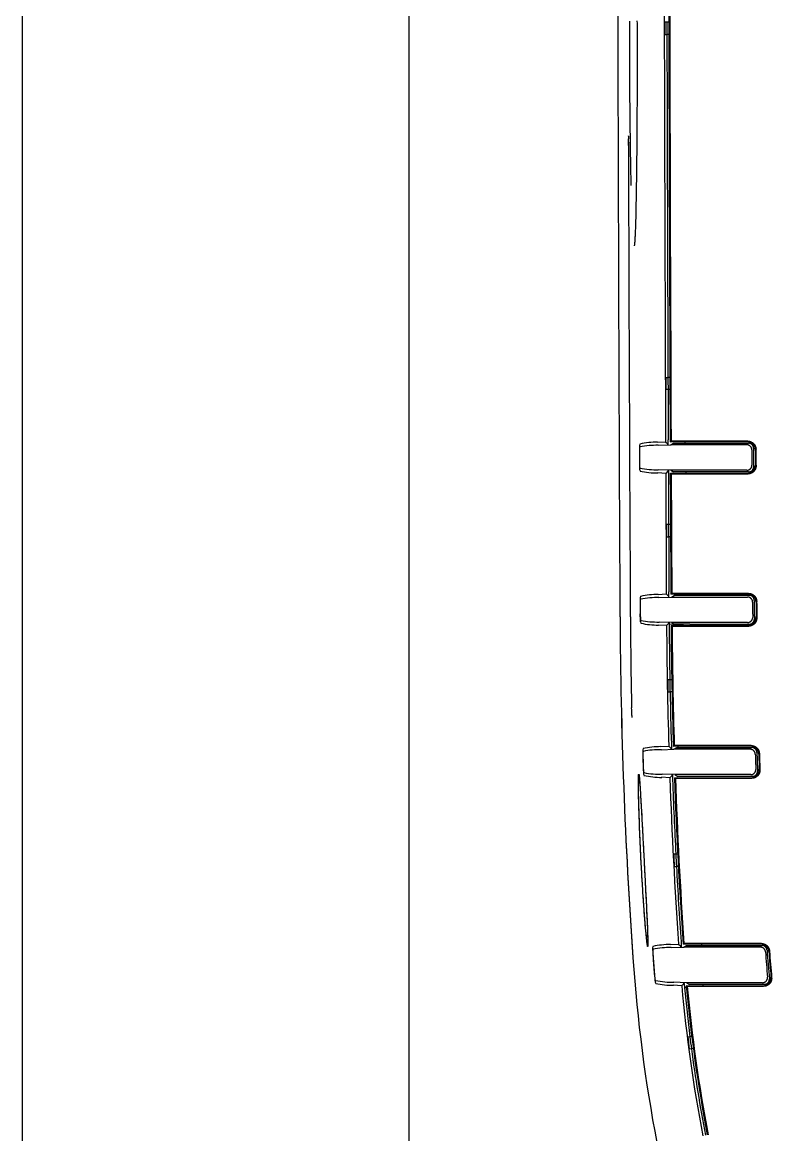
# Model space of a CAD drawing. Extents: x 58467 to 79089, y -33726 to -17391.
# Drawn here: x 76724.07 to 76730.55, y -20410.34 to -20400.72 of the extents above; entities that cross this region are included whole.
import ezdxf

# ---------------------------------------------------------------- set-up
doc = ezdxf.new("R2010")
doc.units = 0
doc.header["$LTSCALE"] = 100
doc.layers.add('PROSISTEM Güney TÜRKOĞLU', color=7, linetype='Continuous')

# ---------------------------------------------------------------- blocks, each defined once
blk = doc.blocks.new('A$C689D2506')
at = {"layer": 'PROSISTEM Güney TÜRKOĞLU', "color": 30, "linetype": 'Continuous'}
for p, q in [((42.149, 7.698), (42.149, 7.698)), ((42.398, 7.718), (42.398, 7.718)), ((37.355, 7.565), (37.355, 7.565)), ((38.705, 7.572), (38.705, 7.572)), ((38.855, 7.573), (38.855, 7.573)), ((40.202, 7.598), (40.202, 7.598)), ((40.352, 7.603), (40.352, 7.603)), ((42.069, 7.624), (42.069, 6.861)), ((42.075, 7.618), (42.075, 7.619)), ((42.075, 7.618), (42.075, 6.852)), ((42.088, 7.038), (42.088, 7.63)), ((42.105, 7.614), (42.105, 6.859)), ((42.455, 7.634), (42.455, 6.886)), ((42.472, 7.653), (42.472, 7.068)), ((42.485, 6.884), (42.485, 7.639)), ((42.485, 7.639), (42.485, 7.639)), ((42.491, 6.894), (42.491, 7.646)), ((37.119, 7.491), (37.119, 6.734)), ((37.125, 7.485), (37.125, 6.725)), ((37.125, 7.485), (37.125, 7.485)), ((37.138, 6.91), (37.138, 7.497)), ((37.155, 7.48), (37.155, 6.73)), ((37.205, 7.565), (37.205, 7.565)), ((37.405, 7.481), (37.405, 6.731)), ((37.422, 7.498), (37.422, 6.911)), ((37.435, 6.727), (37.435, 7.485)), ((37.435, 7.485), (37.435, 7.485)), ((37.441, 6.736), (37.441, 7.492)), ((38.619, 7.498), (38.619, 6.741)), ((38.625, 7.492), (38.625, 6.733)), ((38.625, 7.492), (38.625, 7.492)), ((38.638, 7.504), (38.638, 6.917)), ((38.655, 6.737), (38.655, 7.487)), ((38.905, 7.488), (38.905, 6.739)), ((38.922, 6.919), (38.922, 7.505)), ((38.935, 6.734), (38.935, 7.493)), ((38.935, 7.493), (38.935, 7.493)), ((38.941, 6.743), (38.941, 7.499)), ((40.119, 7.524), (40.119, 6.765)), ((40.125, 7.518), (40.125, 6.756)), ((40.125, 7.518), (40.125, 7.518)), ((40.138, 6.941), (40.138, 7.53)), ((40.155, 7.514), (40.155, 6.762)), ((40.405, 7.519), (40.405, 6.77)), ((40.422, 7.536), (40.422, 6.951)), ((40.435, 6.767), (40.435, 7.523)), ((40.435, 7.523), (40.435, 7.523)), ((40.441, 6.776), (40.441, 7.53)), ((42.075, 7.033), (42.088, 7.033)), ((42.088, 6.886), (42.088, 7.038)), ((42.472, 7.068), (42.472, 6.915)), ((42.472, 7.046), (42.485, 7.046)), ((37.138, 6.758), (37.138, 6.91)), ((37.422, 6.911), (37.422, 6.759)), ((38.638, 6.917), (38.638, 6.765)), ((38.922, 6.919), (38.922, 6.767)), ((40.138, 6.789), (40.138, 6.941)), ((40.422, 6.951), (40.422, 6.799)), ((42.455, 6.886), (42.472, 6.915)), ((42.985, 6.938), (42.987, 6.919)), ((42.99, 6.898), (42.987, 6.919)), ((43.104, 6.953), (43.106, 6.934)), ((43.106, 6.934), (43.109, 6.914)), ((37.125, 6.868), (37.138, 6.869)), ((37.422, 6.878), (37.435, 6.879)), ((38.92, 6.715), (38.935, 6.891)), ((40.138, 6.805), (40.125, 6.805)), ((40.405, 6.77), (40.422, 6.799)), ((41.19, 6.8), (41.19, 6.779)), ((41.31, 6.806), (41.31, 6.785)), ((42.054, 6.831), (42.054, 6.831)), ((42.071, 6.856), (42.069, 6.861)), ((42.075, 6.852), (42.071, 6.856)), ((42.074, 6.807), (42.096, 6.83)), ((42.079, 6.727), (42.074, 6.807)), ((42.105, 6.859), (42.088, 6.886)), ((42.109, 6.736), (42.105, 6.859)), ((42.455, 6.886), (42.451, 6.762)), ((42.486, 6.838), (42.481, 6.758)), ((42.489, 6.889), (42.485, 6.884)), ((42.491, 6.894), (42.489, 6.889)), ((42.507, 6.887), (42.506, 6.867)), ((42.506, 6.867), (42.506, 6.867)), ((32.99, 6.713), (32.99, 6.692)), ((32.99, 6.692), (32.99, 6.672)), ((33.11, 6.713), (33.11, 6.692)), ((33.11, 6.672), (33.11, 6.692)), ((36.49, 6.723), (36.49, 6.704)), ((36.49, 6.683), (36.49, 6.704)), ((36.61, 6.724), (36.61, 6.704)), ((36.61, 6.704), (36.61, 6.683)), ((37.156, 6.706), (37.104, 6.706)), ((37.104, 6.706), (37.104, 6.706)), ((37.121, 6.73), (37.119, 6.734)), ((37.125, 6.725), (37.121, 6.73)), ((37.124, 6.68), (37.146, 6.702)), ((37.155, 6.73), (37.138, 6.758)), ((37.159, 6.607), (37.155, 6.73)), ((37.405, 6.731), (37.401, 6.608)), ((37.404, 6.707), (37.456, 6.708)), ((37.405, 6.731), (37.422, 6.759)), ((37.413, 6.703), (37.436, 6.681)), ((37.439, 6.731), (37.435, 6.727)), ((37.441, 6.736), (37.439, 6.731)), ((37.456, 6.708), (37.456, 6.708)), ((37.94, 6.73), (37.94, 6.709)), ((37.94, 6.709), (37.94, 6.689)), ((38.06, 6.73), (38.06, 6.709)), ((38.06, 6.689), (38.06, 6.709)), ((38.656, 6.713), (38.604, 6.713)), ((38.604, 6.713), (38.604, 6.713)), ((38.621, 6.737), (38.619, 6.741)), ((38.625, 6.733), (38.621, 6.737)), ((38.624, 6.687), (38.646, 6.709)), ((38.655, 6.737), (38.638, 6.765)), ((38.659, 6.614), (38.655, 6.737)), ((38.905, 6.739), (38.901, 6.615)), ((38.905, 6.739), (38.922, 6.767)), ((38.913, 6.711), (38.936, 6.689)), ((38.936, 6.689), (38.931, 6.609)), ((38.939, 6.739), (38.935, 6.734)), ((38.941, 6.743), (38.939, 6.739)), ((38.956, 6.715), (38.956, 6.715)), ((39.47, 6.741), (39.47, 6.72)), ((39.47, 6.72), (39.47, 6.7)), ((39.59, 6.743), (39.59, 6.722)), ((39.59, 6.703), (39.59, 6.722)), ((40.104, 6.736), (40.104, 6.736)), ((40.121, 6.761), (40.119, 6.765)), ((40.125, 6.756), (40.121, 6.761)), ((40.124, 6.711), (40.146, 6.734)), ((40.129, 6.631), (40.124, 6.711)), ((40.155, 6.762), (40.138, 6.789)), ((40.159, 6.639), (40.155, 6.762)), ((40.405, 6.77), (40.401, 6.647)), ((40.413, 6.743), (40.436, 6.721)), ((40.436, 6.721), (40.431, 6.641)), ((40.439, 6.771), (40.435, 6.767)), ((40.441, 6.776), (40.439, 6.771)), ((40.456, 6.748), (40.456, 6.748)), ((41.19, 6.779), (41.19, 6.759)), ((41.31, 6.765), (41.31, 6.785)), ((37.129, 6.6), (37.124, 6.68)), ((37.436, 6.681), (37.431, 6.602)), ((38.629, 6.608), (38.624, 6.687)), ((42.421, 6.574), (42.434, 6.58)), ((42.449, 6.577), (42.462, 6.582)), ((42.097, 6.554), (42.111, 6.551)), ((42.125, 6.556), (42.139, 6.553)), ((37.147, 6.427), (37.161, 6.423)), ((37.175, 6.427), (37.189, 6.423)), ((37.371, 6.424), (37.385, 6.428)), ((37.399, 6.424), (37.412, 6.428)), ((38.647, 6.434), (38.661, 6.43)), ((38.675, 6.434), (38.689, 6.43)), ((38.849, 6.43), (38.819, 6.429)), ((38.871, 6.431), (38.885, 6.435)), ((38.899, 6.431), (38.912, 6.435)), ((40.147, 6.458), (40.161, 6.454)), ((40.175, 6.459), (40.189, 6.455)), ((40.371, 6.461), (40.385, 6.466)), ((40.399, 6.462), (40.412, 6.467)), ((38.849, 6.332), (38.85, 6.332)), ((42.204, 6.357), (42.212, 6.357)), ((38.849, 6.231), (38.85, 6.231))]:
    blk.add_line(p, q, dxfattribs=at)
for points in [[(42.069, 7.624), (42.069, 7.626), (42.069, 7.629), (42.069, 7.631), (42.069, 7.633), (42.07, 7.635), (42.07, 7.637), (42.07, 7.639), (42.071, 7.641), (42.071, 7.643), (42.072, 7.645), (42.072, 7.647), (42.073, 7.65), (42.074, 7.652), (42.074, 7.654), (42.075, 7.656), (42.076, 7.657), (42.077, 7.659), (42.078, 7.661), (42.079, 7.663), (42.08, 7.665), (42.081, 7.667), (42.082, 7.669), (42.083, 7.67), (42.085, 7.672), (42.086, 7.674), (42.087, 7.676), (42.089, 7.677), (42.09, 7.679), (42.092, 7.68), (42.093, 7.682), (42.095, 7.683), (42.096, 7.685), (42.098, 7.686), (42.1, 7.687), (42.101, 7.689), (42.103, 7.69), (42.105, 7.691), (42.107, 7.692), (42.108, 7.693), (42.11, 7.694), (42.112, 7.695), (42.114, 7.696), (42.116, 7.697), (42.118, 7.698), (42.12, 7.699), (42.122, 7.7), (42.124, 7.7), (42.126, 7.701), (42.128, 7.702), (42.13, 7.702), (42.132, 7.703), (42.134, 7.703), (42.137, 7.703), (42.139, 7.704), (42.141, 7.704), (42.143, 7.704)], [(42.135, 7.68), (42.133, 7.679), (42.131, 7.679), (42.129, 7.679), (42.127, 7.678), (42.125, 7.678), (42.124, 7.677), (42.122, 7.677), (42.12, 7.676), (42.118, 7.676), (42.117, 7.675), (42.115, 7.674), (42.113, 7.673), (42.112, 7.672), (42.11, 7.671), (42.109, 7.67), (42.107, 7.669), (42.106, 7.668), (42.104, 7.666), (42.103, 7.665), (42.102, 7.664), (42.1, 7.662), (42.099, 7.661), (42.098, 7.66), (42.097, 7.658), (42.096, 7.656), (42.095, 7.655), (42.094, 7.653), (42.093, 7.652), (42.092, 7.65), (42.092, 7.648), (42.091, 7.646), (42.09, 7.645), (42.09, 7.643), (42.089, 7.641), (42.089, 7.639), (42.089, 7.637), (42.089, 7.635), (42.088, 7.634), (42.088, 7.632), (42.088, 7.63)], [(42.455, 7.634), (42.455, 7.637), (42.455, 7.639), (42.455, 7.641), (42.454, 7.643), (42.454, 7.645), (42.453, 7.647), (42.453, 7.649), (42.452, 7.651), (42.451, 7.653), (42.451, 7.655), (42.45, 7.657), (42.449, 7.658), (42.448, 7.66), (42.447, 7.662), (42.446, 7.664), (42.444, 7.665), (42.443, 7.667), (42.442, 7.668), (42.44, 7.67), (42.439, 7.671), (42.437, 7.673), (42.436, 7.674), (42.434, 7.675), (42.432, 7.676), (42.43, 7.677), (42.429, 7.678), (42.427, 7.679), (42.425, 7.68), (42.423, 7.681), (42.421, 7.682), (42.419, 7.682), (42.417, 7.683), (42.415, 7.683), (42.413, 7.684), (42.411, 7.684), (42.409, 7.684), (42.407, 7.684), (42.405, 7.684), (42.403, 7.684), (42.401, 7.684)], [(42.404, 7.725), (42.406, 7.725), (42.408, 7.725), (42.41, 7.726), (42.411, 7.726), (42.413, 7.726), (42.415, 7.725), (42.417, 7.725), (42.419, 7.725), (42.421, 7.725), (42.422, 7.725), (42.424, 7.724), (42.426, 7.724), (42.428, 7.724), (42.43, 7.723), (42.431, 7.723), (42.433, 7.722), (42.435, 7.722), (42.437, 7.721), (42.438, 7.721), (42.44, 7.72), (42.442, 7.719), (42.444, 7.719), (42.445, 7.718), (42.447, 7.717), (42.449, 7.716), (42.45, 7.715), (42.452, 7.714), (42.453, 7.714), (42.455, 7.713), (42.456, 7.712), (42.458, 7.71), (42.459, 7.709), (42.461, 7.708), (42.462, 7.707), (42.464, 7.706), (42.465, 7.705), (42.466, 7.703), (42.468, 7.702), (42.469, 7.701), (42.47, 7.699), (42.472, 7.698), (42.473, 7.697), (42.474, 7.695), (42.475, 7.694), (42.476, 7.692), (42.477, 7.691), (42.478, 7.689), (42.479, 7.688), (42.48, 7.686), (42.481, 7.685), (42.482, 7.683), (42.483, 7.681), (42.484, 7.68), (42.484, 7.678), (42.485, 7.676), (42.486, 7.675), (42.486, 7.673), (42.487, 7.671), (42.488, 7.669), (42.488, 7.668), (42.489, 7.666), (42.489, 7.664), (42.489, 7.662), (42.49, 7.66), (42.49, 7.659), (42.49, 7.657), (42.491, 7.655), (42.491, 7.653), (42.491, 7.651), (42.491, 7.649), (42.491, 7.647), (42.491, 7.646)], [(42.472, 7.653), (42.472, 7.655), (42.472, 7.657), (42.471, 7.659), (42.471, 7.661), (42.471, 7.663), (42.47, 7.665), (42.47, 7.667), (42.469, 7.669), (42.468, 7.671), (42.467, 7.673), (42.467, 7.675), (42.466, 7.677), (42.465, 7.679), (42.463, 7.68), (42.462, 7.682), (42.461, 7.684), (42.46, 7.685), (42.458, 7.687), (42.457, 7.688), (42.455, 7.69), (42.454, 7.691), (42.452, 7.692), (42.451, 7.694), (42.449, 7.695), (42.447, 7.696), (42.445, 7.697), (42.444, 7.698), (42.442, 7.699), (42.44, 7.699), (42.438, 7.7), (42.436, 7.701), (42.434, 7.701), (42.432, 7.702), (42.43, 7.702), (42.428, 7.702), (42.426, 7.703), (42.424, 7.703), (42.421, 7.703), (42.419, 7.703), (42.417, 7.703)], [(37.119, 7.491), (37.119, 7.493), (37.119, 7.495), (37.119, 7.498), (37.119, 7.5), (37.12, 7.502), (37.12, 7.504), (37.12, 7.506), (37.121, 7.509), (37.121, 7.511), (37.122, 7.513), (37.123, 7.515), (37.123, 7.517), (37.124, 7.519), (37.125, 7.521), (37.126, 7.523), (37.127, 7.525), (37.128, 7.527), (37.129, 7.529), (37.13, 7.531), (37.131, 7.533), (37.132, 7.535), (37.133, 7.537), (37.135, 7.539), (37.136, 7.541), (37.138, 7.542), (37.139, 7.544), (37.141, 7.546), (37.142, 7.547), (37.144, 7.549), (37.145, 7.55), (37.147, 7.552), (37.149, 7.553), (37.15, 7.555), (37.152, 7.556), (37.154, 7.557), (37.156, 7.558), (37.158, 7.559), (37.16, 7.561), (37.162, 7.562), (37.164, 7.563), (37.166, 7.564), (37.168, 7.564), (37.17, 7.565), (37.172, 7.566), (37.174, 7.567), (37.176, 7.567), (37.178, 7.568), (37.181, 7.569), (37.183, 7.569), (37.185, 7.57), (37.187, 7.57), (37.189, 7.57), (37.192, 7.57), (37.194, 7.571), (37.196, 7.571), (37.198, 7.571)], [(37.361, 7.571), (37.363, 7.571), (37.365, 7.571), (37.368, 7.571), (37.37, 7.571), (37.372, 7.571), (37.374, 7.57), (37.377, 7.57), (37.379, 7.57), (37.381, 7.569), (37.383, 7.568), (37.385, 7.568), (37.387, 7.567), (37.389, 7.566), (37.392, 7.566), (37.394, 7.565), (37.396, 7.564), (37.398, 7.563), (37.4, 7.562), (37.402, 7.561), (37.404, 7.559), (37.405, 7.558), (37.407, 7.557), (37.409, 7.556), (37.411, 7.554), (37.413, 7.553), (37.414, 7.551), (37.416, 7.55), (37.418, 7.548), (37.419, 7.547), (37.421, 7.545), (37.422, 7.543), (37.424, 7.542), (37.425, 7.54), (37.426, 7.538), (37.428, 7.536), (37.429, 7.534), (37.43, 7.532), (37.431, 7.53), (37.432, 7.528), (37.433, 7.526), (37.434, 7.524), (37.435, 7.522), (37.436, 7.52), (37.437, 7.518), (37.437, 7.516), (37.438, 7.514), (37.439, 7.512), (37.439, 7.509), (37.44, 7.507), (37.44, 7.505), (37.44, 7.503), (37.441, 7.501), (37.441, 7.498), (37.441, 7.496), (37.441, 7.494), (37.441, 7.492)], [(38.619, 7.498), (38.619, 7.5), (38.619, 7.502), (38.619, 7.505), (38.619, 7.507), (38.62, 7.509), (38.62, 7.511), (38.62, 7.514), (38.621, 7.516), (38.621, 7.518), (38.622, 7.52), (38.623, 7.522), (38.623, 7.524), (38.624, 7.526), (38.625, 7.529), (38.626, 7.531), (38.627, 7.533), (38.628, 7.535), (38.629, 7.537), (38.63, 7.539), (38.631, 7.54), (38.632, 7.542), (38.633, 7.544), (38.635, 7.546), (38.636, 7.548), (38.638, 7.549), (38.639, 7.551), (38.64, 7.553), (38.642, 7.554), (38.644, 7.556), (38.645, 7.557), (38.647, 7.559), (38.649, 7.56), (38.65, 7.562), (38.652, 7.563), (38.654, 7.564), (38.656, 7.565), (38.658, 7.567), (38.66, 7.568), (38.662, 7.569), (38.664, 7.57), (38.666, 7.571), (38.668, 7.572), (38.67, 7.572), (38.672, 7.573), (38.674, 7.574), (38.676, 7.575), (38.678, 7.575), (38.681, 7.576), (38.683, 7.576), (38.685, 7.577), (38.687, 7.577), (38.689, 7.577), (38.692, 7.578), (38.694, 7.578), (38.696, 7.578), (38.698, 7.578)], [(38.861, 7.579), (38.863, 7.579), (38.865, 7.579), (38.868, 7.579), (38.87, 7.578), (38.872, 7.578), (38.874, 7.578), (38.876, 7.577), (38.879, 7.577), (38.881, 7.576), (38.883, 7.576), (38.885, 7.575), (38.887, 7.574), (38.889, 7.574), (38.891, 7.573), (38.894, 7.572), (38.896, 7.571), (38.898, 7.57), (38.9, 7.569), (38.902, 7.568), (38.903, 7.567), (38.905, 7.565), (38.907, 7.564), (38.909, 7.563), (38.911, 7.562), (38.913, 7.56), (38.914, 7.559), (38.916, 7.557), (38.918, 7.556), (38.919, 7.554), (38.921, 7.552), (38.922, 7.551), (38.924, 7.549), (38.925, 7.547), (38.926, 7.545), (38.927, 7.543), (38.929, 7.542), (38.93, 7.54), (38.931, 7.538), (38.932, 7.536), (38.933, 7.534), (38.934, 7.532), (38.935, 7.53), (38.936, 7.528), (38.937, 7.525), (38.937, 7.523), (38.938, 7.521), (38.939, 7.519), (38.939, 7.517), (38.94, 7.515), (38.94, 7.512), (38.94, 7.51), (38.941, 7.508), (38.941, 7.506), (38.941, 7.503), (38.941, 7.501), (38.941, 7.499)], [(40.119, 7.524), (40.119, 7.526), (40.119, 7.528), (40.119, 7.531), (40.119, 7.533), (40.12, 7.535), (40.12, 7.537), (40.12, 7.539), (40.121, 7.542), (40.121, 7.544), (40.122, 7.546), (40.122, 7.548), (40.123, 7.55), (40.124, 7.552), (40.125, 7.554), (40.125, 7.556), (40.126, 7.558), (40.127, 7.56), (40.128, 7.562), (40.129, 7.564), (40.131, 7.566), (40.132, 7.568), (40.133, 7.57), (40.134, 7.571), (40.136, 7.573), (40.137, 7.575), (40.138, 7.576), (40.14, 7.578), (40.141, 7.58), (40.143, 7.581), (40.144, 7.583), (40.146, 7.584), (40.148, 7.586), (40.149, 7.587), (40.151, 7.588), (40.153, 7.59), (40.155, 7.591), (40.157, 7.592), (40.158, 7.593), (40.16, 7.594), (40.162, 7.595), (40.164, 7.596), (40.166, 7.597), (40.168, 7.598), (40.17, 7.599), (40.172, 7.6), (40.175, 7.6), (40.177, 7.601), (40.179, 7.601), (40.181, 7.602), (40.183, 7.602), (40.185, 7.603), (40.187, 7.603), (40.19, 7.603), (40.192, 7.604), (40.194, 7.604), (40.196, 7.604)], [(40.187, 7.58), (40.185, 7.58), (40.183, 7.58), (40.181, 7.579), (40.179, 7.579), (40.177, 7.579), (40.175, 7.578), (40.173, 7.578), (40.171, 7.577), (40.17, 7.576), (40.168, 7.576), (40.166, 7.575), (40.164, 7.574), (40.163, 7.573), (40.161, 7.572), (40.16, 7.571), (40.158, 7.57), (40.156, 7.569), (40.155, 7.567), (40.154, 7.566), (40.152, 7.565), (40.151, 7.563), (40.15, 7.562), (40.149, 7.56), (40.147, 7.559), (40.146, 7.557), (40.145, 7.556), (40.144, 7.554), (40.143, 7.552), (40.143, 7.551), (40.142, 7.549), (40.141, 7.547), (40.141, 7.545), (40.14, 7.543), (40.14, 7.541), (40.139, 7.54), (40.139, 7.538), (40.139, 7.536), (40.138, 7.534), (40.138, 7.532), (40.138, 7.53)], [(40.405, 7.519), (40.405, 7.521), (40.405, 7.523), (40.405, 7.525), (40.404, 7.527), (40.404, 7.529), (40.403, 7.531), (40.403, 7.533), (40.402, 7.535), (40.402, 7.536), (40.401, 7.538), (40.4, 7.54), (40.399, 7.542), (40.398, 7.544), (40.397, 7.545), (40.396, 7.547), (40.395, 7.549), (40.394, 7.55), (40.392, 7.552), (40.391, 7.553), (40.39, 7.555), (40.388, 7.556), (40.387, 7.557), (40.385, 7.559), (40.384, 7.56), (40.382, 7.561), (40.38, 7.562), (40.378, 7.563), (40.377, 7.564), (40.375, 7.565), (40.373, 7.565), (40.371, 7.566), (40.369, 7.567), (40.367, 7.567), (40.365, 7.568), (40.363, 7.568), (40.361, 7.568), (40.359, 7.569), (40.357, 7.569), (40.355, 7.569), (40.353, 7.569)], [(40.358, 7.609), (40.361, 7.609), (40.363, 7.609), (40.365, 7.609), (40.368, 7.609), (40.37, 7.609), (40.372, 7.609), (40.374, 7.608), (40.377, 7.608), (40.379, 7.608), (40.381, 7.607), (40.383, 7.606), (40.386, 7.606), (40.388, 7.605), (40.39, 7.604), (40.392, 7.603), (40.394, 7.602), (40.396, 7.601), (40.398, 7.6), (40.4, 7.599), (40.402, 7.598), (40.404, 7.597), (40.406, 7.596), (40.408, 7.594), (40.41, 7.593), (40.412, 7.592), (40.413, 7.59), (40.415, 7.589), (40.417, 7.587), (40.418, 7.585), (40.42, 7.584), (40.421, 7.582), (40.423, 7.58), (40.424, 7.579), (40.426, 7.577), (40.427, 7.575), (40.428, 7.573), (40.429, 7.571), (40.431, 7.569), (40.432, 7.567), (40.433, 7.565), (40.434, 7.563), (40.435, 7.561), (40.436, 7.559), (40.436, 7.557), (40.437, 7.554), (40.438, 7.552), (40.438, 7.55), (40.439, 7.548), (40.439, 7.546), (40.44, 7.543), (40.44, 7.541), (40.441, 7.539), (40.441, 7.536), (40.441, 7.534), (40.441, 7.532), (40.441, 7.53)], [(40.422, 7.536), (40.422, 7.538), (40.422, 7.54), (40.421, 7.542), (40.421, 7.544), (40.421, 7.546), (40.42, 7.548), (40.42, 7.55), (40.419, 7.552), (40.418, 7.554), (40.418, 7.556), (40.417, 7.558), (40.416, 7.559), (40.415, 7.561), (40.414, 7.563), (40.413, 7.564), (40.412, 7.566), (40.411, 7.568), (40.409, 7.569), (40.408, 7.571), (40.407, 7.572), (40.405, 7.573), (40.404, 7.575), (40.402, 7.576), (40.4, 7.577), (40.399, 7.578), (40.397, 7.579), (40.395, 7.58), (40.393, 7.581), (40.392, 7.582), (40.39, 7.583), (40.388, 7.583), (40.386, 7.584), (40.384, 7.585), (40.382, 7.585), (40.38, 7.585), (40.378, 7.586), (40.376, 7.586), (40.374, 7.586), (40.372, 7.586), (40.37, 7.586)], [(42.151, 7.664), (42.149, 7.664), (42.148, 7.664), (42.146, 7.663), (42.144, 7.663), (42.142, 7.662), (42.14, 7.662), (42.138, 7.661), (42.137, 7.661), (42.135, 7.66), (42.133, 7.659), (42.132, 7.658), (42.13, 7.657), (42.128, 7.656), (42.127, 7.655), (42.125, 7.654), (42.124, 7.653), (42.122, 7.652), (42.121, 7.651), (42.12, 7.65), (42.118, 7.648), (42.117, 7.647), (42.116, 7.645), (42.115, 7.644), (42.114, 7.642), (42.113, 7.641), (42.112, 7.639), (42.111, 7.638), (42.11, 7.636), (42.109, 7.634), (42.108, 7.632), (42.108, 7.631), (42.107, 7.629), (42.107, 7.627), (42.106, 7.625), (42.106, 7.624), (42.106, 7.622), (42.105, 7.62), (42.105, 7.618), (42.105, 7.616), (42.105, 7.614)], [(37.188, 7.547), (37.186, 7.547), (37.184, 7.547), (37.182, 7.547), (37.18, 7.546), (37.178, 7.546), (37.176, 7.545), (37.174, 7.545), (37.172, 7.544), (37.171, 7.544), (37.169, 7.543), (37.167, 7.542), (37.165, 7.541), (37.164, 7.54), (37.162, 7.539), (37.16, 7.538), (37.159, 7.537), (37.157, 7.536), (37.156, 7.535), (37.154, 7.534), (37.153, 7.532), (37.151, 7.531), (37.15, 7.529), (37.149, 7.528), (37.148, 7.526), (37.147, 7.525), (37.146, 7.523), (37.145, 7.521), (37.144, 7.52), (37.143, 7.518), (37.142, 7.516), (37.141, 7.514), (37.141, 7.512), (37.14, 7.511), (37.14, 7.509), (37.139, 7.507), (37.139, 7.505), (37.139, 7.503), (37.138, 7.501), (37.138, 7.499), (37.138, 7.497)], [(37.205, 7.53), (37.203, 7.53), (37.201, 7.53), (37.199, 7.53), (37.197, 7.53), (37.195, 7.529), (37.193, 7.529), (37.191, 7.528), (37.189, 7.528), (37.187, 7.527), (37.186, 7.526), (37.184, 7.526), (37.182, 7.525), (37.18, 7.524), (37.179, 7.523), (37.177, 7.522), (37.175, 7.521), (37.174, 7.519), (37.172, 7.518), (37.171, 7.517), (37.17, 7.516), (37.168, 7.514), (37.167, 7.513), (37.166, 7.511), (37.164, 7.51), (37.163, 7.508), (37.162, 7.506), (37.161, 7.505), (37.16, 7.503), (37.16, 7.501), (37.159, 7.499), (37.158, 7.498), (37.157, 7.496), (37.157, 7.494), (37.156, 7.492), (37.156, 7.49), (37.156, 7.488), (37.155, 7.486), (37.155, 7.484), (37.155, 7.482), (37.155, 7.48)], [(37.405, 7.481), (37.405, 7.483), (37.405, 7.485), (37.405, 7.487), (37.404, 7.489), (37.404, 7.491), (37.404, 7.493), (37.403, 7.495), (37.402, 7.496), (37.402, 7.498), (37.401, 7.5), (37.4, 7.502), (37.399, 7.504), (37.399, 7.505), (37.398, 7.507), (37.396, 7.509), (37.395, 7.51), (37.394, 7.512), (37.393, 7.513), (37.392, 7.515), (37.39, 7.516), (37.389, 7.518), (37.387, 7.519), (37.386, 7.52), (37.384, 7.521), (37.383, 7.523), (37.381, 7.524), (37.379, 7.525), (37.378, 7.525), (37.376, 7.526), (37.374, 7.527), (37.372, 7.528), (37.37, 7.528), (37.368, 7.529), (37.367, 7.53), (37.365, 7.53), (37.363, 7.53), (37.361, 7.531), (37.359, 7.531), (37.357, 7.531), (37.355, 7.531)], [(37.422, 7.498), (37.422, 7.5), (37.422, 7.502), (37.421, 7.504), (37.421, 7.506), (37.421, 7.508), (37.42, 7.51), (37.42, 7.511), (37.419, 7.513), (37.419, 7.515), (37.418, 7.517), (37.417, 7.519), (37.416, 7.521), (37.415, 7.522), (37.414, 7.524), (37.413, 7.526), (37.412, 7.527), (37.411, 7.529), (37.41, 7.53), (37.408, 7.532), (37.407, 7.533), (37.406, 7.535), (37.404, 7.536), (37.403, 7.537), (37.401, 7.538), (37.399, 7.539), (37.398, 7.54), (37.396, 7.541), (37.394, 7.542), (37.393, 7.543), (37.391, 7.544), (37.389, 7.545), (37.387, 7.545), (37.385, 7.546), (37.383, 7.546), (37.381, 7.547), (37.379, 7.547), (37.378, 7.547), (37.376, 7.548), (37.374, 7.548), (37.372, 7.548)], [(38.688, 7.554), (38.686, 7.554), (38.684, 7.554), (38.682, 7.554), (38.68, 7.553), (38.678, 7.553), (38.676, 7.553), (38.674, 7.552), (38.672, 7.552), (38.671, 7.551), (38.669, 7.55), (38.667, 7.549), (38.665, 7.549), (38.664, 7.548), (38.662, 7.547), (38.66, 7.546), (38.659, 7.544), (38.657, 7.543), (38.656, 7.542), (38.654, 7.541), (38.653, 7.539), (38.651, 7.538), (38.65, 7.537), (38.649, 7.535), (38.648, 7.533), (38.647, 7.532), (38.646, 7.53), (38.645, 7.529), (38.644, 7.527), (38.643, 7.525), (38.642, 7.523), (38.641, 7.521), (38.641, 7.52), (38.64, 7.518), (38.64, 7.516), (38.639, 7.514), (38.639, 7.512), (38.639, 7.51), (38.638, 7.508), (38.638, 7.506), (38.638, 7.504)], [(38.705, 7.537), (38.703, 7.537), (38.701, 7.537), (38.699, 7.537), (38.697, 7.537), (38.695, 7.536), (38.693, 7.536), (38.691, 7.535), (38.689, 7.535), (38.687, 7.534), (38.686, 7.534), (38.684, 7.533), (38.682, 7.532), (38.68, 7.531), (38.679, 7.53), (38.677, 7.529), (38.675, 7.528), (38.674, 7.527), (38.672, 7.525), (38.671, 7.524), (38.67, 7.523), (38.668, 7.521), (38.667, 7.52), (38.666, 7.518), (38.664, 7.517), (38.663, 7.515), (38.662, 7.514), (38.661, 7.512), (38.66, 7.51), (38.66, 7.508), (38.659, 7.507), (38.658, 7.505), (38.657, 7.503), (38.657, 7.501), (38.656, 7.499), (38.656, 7.497), (38.656, 7.495), (38.655, 7.493), (38.655, 7.491), (38.655, 7.489), (38.655, 7.487)], [(38.905, 7.488), (38.905, 7.49), (38.905, 7.492), (38.905, 7.494), (38.904, 7.496), (38.904, 7.498), (38.904, 7.5), (38.903, 7.502), (38.902, 7.504), (38.902, 7.506), (38.901, 7.507), (38.9, 7.509), (38.899, 7.511), (38.899, 7.513), (38.898, 7.514), (38.896, 7.516), (38.895, 7.518), (38.894, 7.519), (38.893, 7.521), (38.892, 7.522), (38.89, 7.524), (38.889, 7.525), (38.887, 7.526), (38.886, 7.528), (38.884, 7.529), (38.883, 7.53), (38.881, 7.531), (38.879, 7.532), (38.878, 7.533), (38.876, 7.534), (38.874, 7.534), (38.872, 7.535), (38.87, 7.536), (38.868, 7.536), (38.867, 7.537), (38.865, 7.537), (38.863, 7.538), (38.861, 7.538), (38.859, 7.538), (38.857, 7.538), (38.855, 7.538)], [(38.922, 7.505), (38.922, 7.507), (38.922, 7.509), (38.921, 7.511), (38.921, 7.513), (38.921, 7.515), (38.92, 7.517), (38.92, 7.519), (38.919, 7.521), (38.919, 7.523), (38.918, 7.524), (38.917, 7.526), (38.916, 7.528), (38.915, 7.53), (38.914, 7.531), (38.913, 7.533), (38.912, 7.535), (38.911, 7.536), (38.91, 7.538), (38.908, 7.539), (38.907, 7.541), (38.906, 7.542), (38.904, 7.543), (38.903, 7.544), (38.901, 7.546), (38.899, 7.547), (38.898, 7.548), (38.896, 7.549), (38.894, 7.55), (38.893, 7.551), (38.891, 7.551), (38.889, 7.552), (38.887, 7.553), (38.885, 7.553), (38.883, 7.554), (38.881, 7.554), (38.879, 7.554), (38.877, 7.555), (38.875, 7.555), (38.873, 7.555), (38.872, 7.555)], [(40.203, 7.564), (40.201, 7.564), (40.199, 7.563), (40.198, 7.563), (40.196, 7.563), (40.194, 7.562), (40.192, 7.562), (40.19, 7.561), (40.188, 7.561), (40.186, 7.56), (40.185, 7.559), (40.183, 7.559), (40.181, 7.558), (40.18, 7.557), (40.178, 7.556), (40.176, 7.555), (40.175, 7.554), (40.173, 7.552), (40.172, 7.551), (40.17, 7.55), (40.169, 7.548), (40.168, 7.547), (40.166, 7.546), (40.165, 7.544), (40.164, 7.543), (40.163, 7.541), (40.162, 7.539), (40.161, 7.538), (40.16, 7.536), (40.159, 7.534), (40.159, 7.533), (40.158, 7.531), (40.157, 7.529), (40.157, 7.527), (40.156, 7.525), (40.156, 7.523), (40.156, 7.521), (40.155, 7.52), (40.155, 7.518), (40.155, 7.516), (40.155, 7.514)], [(42.055, 6.497), (42.05, 6.497), (42.045, 6.496), (42.04, 6.495), (42.034, 6.494), (42.027, 6.494), (42.021, 6.493), (42.013, 6.492), (42.006, 6.491), (41.998, 6.491), (41.99, 6.49), (41.981, 6.489), (41.972, 6.488), (41.963, 6.487), (41.953, 6.486), (41.943, 6.485), (41.933, 6.484), (41.922, 6.483), (41.911, 6.482), (41.899, 6.481), (41.888, 6.48), (41.875, 6.479), (41.863, 6.478), (41.85, 6.477), (41.837, 6.476), (41.824, 6.475), (41.81, 6.474), (41.796, 6.473), (41.782, 6.472), (41.768, 6.471), (41.753, 6.47), (41.738, 6.469), (41.723, 6.467), (41.707, 6.466), (41.692, 6.465), (41.676, 6.464), (41.66, 6.463), (41.643, 6.462), (41.627, 6.461), (41.61, 6.46), (41.593, 6.458), (41.576, 6.457), (41.559, 6.456), (41.542, 6.455), (41.524, 6.454), (41.507, 6.453), (41.489, 6.452), (41.471, 6.451), (41.453, 6.45), (41.435, 6.449), (41.417, 6.447), (41.398, 6.446), (41.38, 6.445), (41.362, 6.444), (41.343, 6.443), (41.325, 6.442), (41.306, 6.441), (41.288, 6.44), (41.269, 6.439), (41.25, 6.438), (41.232, 6.437), (41.213, 6.436), (41.195, 6.435), (41.176, 6.435), (41.157, 6.434), (41.139, 6.433), (41.12, 6.432), (41.102, 6.431), (41.084, 6.43), (41.065, 6.429), (41.047, 6.429), (41.029, 6.428), (41.011, 6.427), (40.993, 6.426), (40.976, 6.426), (40.958, 6.425), (40.941, 6.424), (40.924, 6.424), (40.907, 6.423), (40.89, 6.422), (40.873, 6.422), (40.857, 6.421), (40.84, 6.421), (40.824, 6.42), (40.808, 6.419), (40.792, 6.419), (40.777, 6.419), (40.762, 6.418), (40.747, 6.418), (40.732, 6.417), (40.717, 6.417), (40.703, 6.416), (40.689, 6.416), (40.675, 6.416), (40.662, 6.415), (40.649, 6.415), (40.636, 6.415), (40.624, 6.415), (40.612, 6.414), (40.6, 6.414), (40.589, 6.414), (40.577, 6.414), (40.567, 6.414), (40.556, 6.414), (40.546, 6.413), (40.537, 6.413), (40.527, 6.413), (40.518, 6.413), (40.509, 6.413), (40.501, 6.413), (40.493, 6.413), (40.486, 6.413), (40.479, 6.413), (40.472, 6.413), (40.466, 6.413), (40.46, 6.413), (40.454, 6.414), (40.449, 6.414), (40.445, 6.414), (40.44, 6.414), (40.436, 6.414)], [(40.608, 6.433), (40.621, 6.433), (40.634, 6.434), (40.647, 6.435), (40.661, 6.436), (40.675, 6.437), (40.689, 6.437), (40.704, 6.438), (40.719, 6.439), (40.734, 6.44), (40.749, 6.441), (40.765, 6.442), (40.781, 6.443), (40.797, 6.443), (40.814, 6.444), (40.831, 6.445), (40.848, 6.446), (40.865, 6.447), (40.882, 6.448), (40.9, 6.449), (40.918, 6.45), (40.936, 6.451), (40.954, 6.452), (40.973, 6.453), (40.991, 6.454), (41.01, 6.455), (41.029, 6.456), (41.047, 6.457), (41.066, 6.458), (41.086, 6.459), (41.105, 6.46), (41.124, 6.461), (41.143, 6.462), (41.163, 6.463), (41.182, 6.464), (41.202, 6.465), (41.221, 6.466), (41.241, 6.467), (41.26, 6.468), (41.28, 6.469), (41.299, 6.47), (41.319, 6.471), (41.338, 6.472), (41.358, 6.473), (41.377, 6.474), (41.396, 6.475), (41.415, 6.476), (41.435, 6.477), (41.454, 6.478), (41.472, 6.479), (41.491, 6.48), (41.51, 6.481), (41.528, 6.482), (41.547, 6.483), (41.565, 6.483), (41.583, 6.484), (41.601, 6.485), (41.619, 6.486), (41.636, 6.487), (41.653, 6.488), (41.67, 6.489), (41.687, 6.49), (41.704, 6.49), (41.72, 6.491), (41.736, 6.492), (41.752, 6.493), (41.767, 6.493), (41.782, 6.494), (41.797, 6.495), (41.811, 6.496), (41.826, 6.496), (41.84, 6.497), (41.853, 6.497), (41.866, 6.498), (41.879, 6.499), (41.892, 6.499), (41.904, 6.5), (41.916, 6.5), (41.928, 6.501), (41.939, 6.501), (41.949, 6.501), (41.96, 6.502), (41.97, 6.502), (41.979, 6.503), (41.989, 6.503), (41.997, 6.503), (42.006, 6.503), (42.013, 6.504), (42.021, 6.504), (42.028, 6.504), (42.034, 6.504), (42.041, 6.504), (42.046, 6.504), (42.052, 6.504), (42.056, 6.504), (42.061, 6.504), (42.065, 6.504), (42.068, 6.504), (42.071, 6.504), (42.074, 6.504), (42.076, 6.503), (42.078, 6.503), (42.079, 6.503), (42.079, 6.503), (42.08, 6.502)], [(32.975, 6.397), (33.003, 6.398), (33.032, 6.398), (33.06, 6.398), (33.088, 6.398), (33.116, 6.398), (33.144, 6.398), (33.173, 6.398), (33.201, 6.398), (33.229, 6.398), (33.257, 6.398), (33.286, 6.398), (33.314, 6.398), (33.342, 6.398), (33.371, 6.398), (33.399, 6.398), (33.427, 6.398), (33.455, 6.398), (33.483, 6.398), (33.511, 6.398), (33.539, 6.398), (33.567, 6.398), (33.595, 6.398), (33.622, 6.398), (33.649, 6.398), (33.677, 6.398), (33.704, 6.398), (33.731, 6.398), (33.758, 6.398), (33.785, 6.398), (33.811, 6.398), (33.838, 6.397), (33.865, 6.397), (33.891, 6.397), (33.917, 6.397), (33.943, 6.397), (33.97, 6.397), (33.995, 6.397), (34.021, 6.397), (34.047, 6.396), (34.072, 6.396), (34.098, 6.396), (34.123, 6.396), (34.148, 6.396), (34.172, 6.396), (34.197, 6.395), (34.221, 6.395), (34.245, 6.395), (34.269, 6.395), (34.293, 6.395), (34.316, 6.394), (34.339, 6.394), (34.362, 6.394), (34.384, 6.394), (34.407, 6.394), (34.429, 6.393), (34.451, 6.393), (34.472, 6.393), (34.494, 6.393), (34.515, 6.392), (34.536, 6.392), (34.557, 6.392), (34.578, 6.391), (34.598, 6.391), (34.618, 6.391), (34.638, 6.391), (34.657, 6.39), (34.676, 6.39), (34.695, 6.39), (34.713, 6.389), (34.732, 6.389), (34.749, 6.389), (34.767, 6.388), (34.784, 6.388), (34.801, 6.388), (34.818, 6.387), (34.834, 6.387), (34.85, 6.387), (34.865, 6.386), (34.881, 6.386), (34.896, 6.386), (34.91, 6.385), (34.925, 6.385), (34.939, 6.384), (34.952, 6.384), (34.966, 6.384), (34.979, 6.383), (34.991, 6.383), (35.004, 6.382), (35.016, 6.382), (35.027, 6.382), (35.039, 6.381), (35.049, 6.381), (35.06, 6.38), (35.07, 6.38), (35.08, 6.379), (35.089, 6.379), (35.098, 6.379), (35.107, 6.378), (35.115, 6.378), (35.123, 6.377), (35.13, 6.377), (35.138, 6.376), (35.144, 6.376), (35.151, 6.375), (35.157, 6.375), (35.162, 6.374), (35.167, 6.374), (35.172, 6.374), (35.177, 6.373), (35.181, 6.373), (35.185, 6.372), (35.188, 6.372), (35.191, 6.371), (35.194, 6.371)], [(40.42, 6.416), (40.421, 6.417), (40.422, 6.417), (40.424, 6.418), (40.426, 6.418), (40.429, 6.419), (40.433, 6.419), (40.437, 6.42), (40.442, 6.421), (40.448, 6.421), (40.454, 6.422), (40.461, 6.422), (40.469, 6.423), (40.477, 6.424), (40.486, 6.424), (40.496, 6.425), (40.506, 6.426), (40.516, 6.427), (40.528, 6.428), (40.54, 6.428), (40.552, 6.429), (40.565, 6.43), (40.579, 6.431), (40.593, 6.432), (40.608, 6.433)], [(34.598, 6.34), (34.58, 6.34), (34.562, 6.34), (34.543, 6.339), (34.525, 6.339), (34.506, 6.339), (34.487, 6.338), (34.467, 6.338), (34.448, 6.338), (34.428, 6.337), (34.409, 6.337), (34.389, 6.337), (34.368, 6.336), (34.348, 6.336), (34.328, 6.336), (34.307, 6.335), (34.286, 6.335), (34.265, 6.335), (34.244, 6.335), (34.223, 6.334), (34.202, 6.334), (34.18, 6.334), (34.159, 6.333), (34.137, 6.333), (34.115, 6.333), (34.093, 6.333), (34.071, 6.332), (34.049, 6.332), (34.026, 6.332), (34.004, 6.332), (33.981, 6.331), (33.958, 6.331), (33.935, 6.331), (33.912, 6.331), (33.888, 6.331), (33.865, 6.33), (33.841, 6.33), (33.818, 6.33), (33.794, 6.33), (33.77, 6.329), (33.746, 6.329), (33.722, 6.329), (33.698, 6.329), (33.673, 6.329), (33.649, 6.329), (33.625, 6.328), (33.6, 6.328), (33.576, 6.328), (33.551, 6.328), (33.527, 6.328), (33.502, 6.328), (33.478, 6.328), (33.453, 6.327), (33.429, 6.327), (33.404, 6.327), (33.379, 6.327), (33.354, 6.327), (33.33, 6.327), (33.305, 6.327), (33.28, 6.327), (33.255, 6.327), (33.23, 6.327), (33.205, 6.327), (33.18, 6.326), (33.154, 6.326), (33.129, 6.326), (33.104, 6.326), (33.079, 6.326), (33.054, 6.326), (33.029, 6.326), (33.004, 6.326), (32.979, 6.326)], [(34.11, 6.312), (34.11, 6.312), (34.11, 6.312), (34.11, 6.312), (34.11, 6.312), (34.11, 6.312), (34.11, 6.312), (34.111, 6.312), (34.111, 6.312), (34.111, 6.312), (34.112, 6.312), (34.112, 6.312), (34.112, 6.313), (34.113, 6.313), (34.113, 6.313), (34.114, 6.313), (34.114, 6.313), (34.115, 6.313), (34.115, 6.313), (34.116, 6.313), (34.116, 6.313), (34.117, 6.313), (34.117, 6.313), (34.118, 6.313), (34.119, 6.313), (34.119, 6.313), (34.12, 6.313), (34.12, 6.313), (34.121, 6.313), (34.122, 6.313), (34.123, 6.313), (34.123, 6.313), (34.124, 6.313), (34.125, 6.313), (34.126, 6.313), (34.126, 6.313), (34.127, 6.313), (34.128, 6.313), (34.129, 6.313), (34.13, 6.313), (34.131, 6.313), (34.131, 6.313), (34.132, 6.313), (34.133, 6.313), (34.134, 6.313), (34.135, 6.313), (34.136, 6.313), (34.137, 6.313), (34.138, 6.313)], [(39.823, 6.346), (39.823, 6.346), (39.824, 6.346), (39.825, 6.346), (39.826, 6.346), (39.826, 6.346), (39.827, 6.346), (39.828, 6.346), (39.829, 6.346), (39.829, 6.346), (39.83, 6.346), (39.831, 6.346), (39.831, 6.346), (39.832, 6.346), (39.832, 6.346), (39.833, 6.346), (39.834, 6.346), (39.834, 6.346), (39.835, 6.346), (39.835, 6.346), (39.836, 6.346), (39.836, 6.346), (39.837, 6.346), (39.837, 6.346), (39.837, 6.346), (39.838, 6.346), (39.838, 6.346), (39.839, 6.346), (39.839, 6.346), (39.839, 6.346), (39.84, 6.346), (39.84, 6.346), (39.84, 6.346), (39.841, 6.346), (39.841, 6.346), (39.841, 6.346), (39.841, 6.346), (39.841, 6.346), (39.841, 6.346), (39.841, 6.346), (39.841, 6.346)]]:
    blk.add_lwpolyline(points, dxfattribs=at)
blk.add_lwpolyline([(40.593, 6.432), (40.609, 6.433), (40.625, 6.434), (40.642, 6.435), (40.66, 6.436), (40.678, 6.437), (40.696, 6.438), (40.715, 6.439), (40.735, 6.44), (40.755, 6.442), (40.775, 6.443), (40.796, 6.444), (40.817, 6.445), (40.838, 6.446), (40.86, 6.447), (40.882, 6.448), (40.905, 6.45), (40.927, 6.451), (40.95, 6.452), (40.974, 6.453), (40.997, 6.454), (41.021, 6.456), (41.045, 6.457), (41.069, 6.458), (41.093, 6.459), (41.117, 6.461), (41.142, 6.462), (41.166, 6.463), (41.191, 6.465), (41.215, 6.466), (41.24, 6.467), (41.264, 6.468), (41.289, 6.47), (41.314, 6.471), (41.338, 6.472), (41.363, 6.473), (41.387, 6.475), (41.412, 6.476), (41.436, 6.477), (41.46, 6.478), (41.484, 6.48), (41.507, 6.481), (41.531, 6.482), (41.554, 6.483), (41.577, 6.484), (41.6, 6.486), (41.622, 6.487), (41.644, 6.488), (41.666, 6.489), (41.687, 6.49), (41.708, 6.491), (41.729, 6.492), (41.749, 6.493), (41.769, 6.494), (41.788, 6.495), (41.807, 6.496), (41.825, 6.497), (41.843, 6.497), (41.861, 6.498), (41.878, 6.499), (41.894, 6.5), (41.91, 6.5), (41.925, 6.501), (41.94, 6.502), (41.954, 6.502), (41.968, 6.503), (41.981, 6.503), (41.993, 6.504), (42.005, 6.504), (42.016, 6.505), (42.026, 6.505), (42.036, 6.505), (42.045, 6.505), (42.053, 6.505), (42.061, 6.506), (42.068, 6.506), (42.075, 6.506), (42.08, 6.506), (42.085, 6.505), (42.089, 6.505), (42.093, 6.505), (42.096, 6.505), (42.098, 6.505), (42.099, 6.504), (42.1, 6.504), (42.1, 6.503), (42.099, 6.503), (42.098, 6.502), (42.095, 6.502), (42.092, 6.501), (42.089, 6.501), (42.084, 6.5), (42.079, 6.499), (42.074, 6.498), (42.067, 6.497), (42.06, 6.496), (42.052, 6.496), (42.043, 6.495), (42.034, 6.494), (42.024, 6.492), (42.014, 6.491), (42.003, 6.49), (41.991, 6.489), (41.978, 6.488), (41.965, 6.487), (41.952, 6.485), (41.938, 6.484), (41.923, 6.483), (41.908, 6.482), (41.892, 6.48), (41.875, 6.479), (41.858, 6.477), (41.841, 6.476), (41.823, 6.475), (41.804, 6.473), (41.785, 6.472), (41.766, 6.47), (41.746, 6.469), (41.725, 6.467), (41.705, 6.466), (41.684, 6.464), (41.662, 6.463), (41.64, 6.461), (41.618, 6.46), (41.596, 6.458), (41.573, 6.457), (41.55, 6.455), (41.527, 6.454), (41.504, 6.452), (41.48, 6.451), (41.456, 6.449), (41.432, 6.448), (41.408, 6.447), (41.384, 6.445), (41.36, 6.444), (41.335, 6.442), (41.311, 6.441), (41.286, 6.44), (41.261, 6.438), (41.237, 6.437), (41.212, 6.436), (41.187, 6.435), (41.163, 6.434), (41.138, 6.432), (41.114, 6.431), (41.089, 6.43), (41.065, 6.429), (41.041, 6.428), (41.017, 6.427), (40.994, 6.426), (40.97, 6.425), (40.947, 6.424), (40.924, 6.423), (40.901, 6.422), (40.879, 6.422), (40.857, 6.421), (40.835, 6.42), (40.814, 6.419), (40.793, 6.419), (40.772, 6.418), (40.752, 6.417), (40.732, 6.417), (40.712, 6.416), (40.693, 6.416), (40.675, 6.415), (40.657, 6.415), (40.639, 6.414), (40.622, 6.414), (40.606, 6.414), (40.59, 6.413), (40.575, 6.413), (40.56, 6.413), (40.546, 6.413), (40.532, 6.413), (40.519, 6.413), (40.507, 6.412), (40.495, 6.412), (40.484, 6.412), (40.474, 6.412), (40.464, 6.412), (40.455, 6.412), (40.447, 6.413), (40.439, 6.413), (40.432, 6.413), (40.425, 6.413), (40.42, 6.413), (40.415, 6.414), (40.411, 6.414), (40.407, 6.414), (40.404, 6.414), (40.402, 6.415), (40.401, 6.415), (40.4, 6.416), (40.4, 6.416), (40.401, 6.416), (40.403, 6.417), (40.405, 6.417), (40.408, 6.418), (40.412, 6.419), (40.416, 6.419), (40.421, 6.42), (40.427, 6.42), (40.433, 6.421), (40.44, 6.422), (40.448, 6.422), (40.457, 6.423), (40.466, 6.424), (40.476, 6.425), (40.486, 6.425), (40.497, 6.426), (40.509, 6.427), (40.521, 6.428), (40.534, 6.429), (40.548, 6.43), (40.562, 6.43), (40.577, 6.431)], close=True, dxfattribs=at)
for centre, radius, start, end in [((42.155, 7.619), 0.08, 94.1549, 179.9892), ((41.119, 21.919), 14.276, 274.0804, 275.2188), ((41.119, 21.919), 14.252, 274.1212, 275.1739), ((41.119, 21.919), 14.258, 274.1443, 275.1467), ((41.119, 21.919), 14.292, 274.1428, 275.1454), ((42.405, 7.639), 0.08, 0.0109, 95.136), ((29.35, 1806.205), 1798.652, 270.250011, 270.255186), ((29.35, 1806.205), 1798.658, 270.250208, 270.254987), ((37.355, 7.485), 0.08, 0.0108, 90.2442), ((38.705, 7.492), 0.08, 90.3088, 179.9892), ((29.35, 1806.205), 1798.652, 270.297792, 270.302396), ((29.35, 1806.205), 1798.658, 270.297989, 270.302396), ((38.576, 58.13), 50.552, 270.3024, 270.3227), ((38.576, 58.13), 50.558, 270.3024, 270.3156), ((38.855, 7.493), 0.08, 0.0108, 90.3049), ((40.205, 7.518), 0.08, 91.8541, 179.9892), ((38.576, 58.13), 50.576, 271.8248, 272.0328), ((38.576, 58.13), 50.552, 271.8366, 272.0205), ((38.576, 58.13), 50.558, 271.8434, 272.0132), ((38.576, 58.13), 50.592, 271.8432, 272.0131), ((40.355, 7.523), 0.08, 0.0107, 92.0025), ((37.205, 7.485), 0.08, 90.261, 179.9892), ((29.35, 1806.205), 1798.676, 270.249674, 270.255525), ((29.35, 1806.205), 1798.692, 270.250206, 270.254988), ((29.35, 1806.205), 1798.676, 270.297455, 270.302396), ((29.35, 1806.205), 1798.692, 270.297986, 270.302396), ((38.576, 58.13), 50.576, 270.3024, 270.3347), ((38.576, 58.13), 50.592, 270.3024, 270.3156), ((41.119, 21.919), 15.097, 275.1921, 280.8301), ((41.119, 21.919), 15.142, 275.1792, 280.8301), ((41.119, 21.919), 15.092, 275.2105, 280.8301), ((41.119, 21.919), 15.088, 275.2187, 280.8301), ((41.119, 21.919), 15.116, 277.5545, 280.8301), ((41.119, 21.919), 15.116, 275.2663, 277.1), ((41.119, 21.919), 15.116, 277.1, 277.5545), ((41.119, 21.919), 15.137, 277.1, 277.5545), ((38.576, 58.13), 51.397, 272.0727, 273.9035), ((38.576, 58.13), 51.442, 272.0717, 273.8993), ((38.576, 58.13), 51.392, 272.0778, 273.8989), ((38.576, 58.13), 51.388, 272.08, 273.8973), ((38.576, 58.13), 51.416, 273.048, 273.8784), ((38.572, 58.189), 51.475, 273.8784, 273.9365), ((42.173, 6.496), 0.343, 101.3806, 102.8707), ((41.117, 21.935), 15.133, 275.0682, 275.2661), ((42.44, 6.516), 0.344, 86.0827, 87.5224), ((72.737, 39.956), 44.854, 227.5511, 227.5896), ((29.35, 1806.205), 1799.488, 270, 270.24736), ((29.35, 1806.205), 1799.492, 270, 270.247415), ((29.35, 1806.205), 1799.497, 270, 270.247556), ((29.35, 1806.205), 1799.517, 270.115896, 270.119717), ((29.35, 1806.205), 1799.516, 270.119717, 270.227335), ((29.35, 1806.205), 1799.516, 270.227335, 270.231156), ((29.35, 1806.205), 1799.516, 270.231156, 270.246878), ((37.201, 6.37), 0.337, 97.758, 99.2531), ((37.362, 6.371), 0.337, 81.2483, 82.7374), ((29.35, 1806.205), 1799.497, 270.257426, 270.295316), ((29.35, 1806.205), 1799.492, 270.257568, 270.295176), ((29.35, 1806.205), 1799.488, 270.257624, 270.295121), ((29.35, 1806.205), 1799.516, 270.258099, 270.273503), ((29.35, 1806.205), 1799.517, 270.273503, 270.277323), ((29.35, 1806.205), 1799.537, 270.2735, 270.27732), ((29.35, 1806.205), 1799.516, 270.277324, 270.294637), ((38.701, 6.377), 0.337, 97.8051, 99.3003), ((38.576, 58.187), 51.473, 270.3656, 270.4236), ((38.863, 6.376), 0.339, 81.366, 82.8455), ((38.576, 58.13), 51.397, 270.4001, 271.727), ((38.576, 58.13), 51.442, 270.4006, 271.7246), ((38.576, 58.13), 51.392, 270.4051, 271.7222), ((38.576, 58.13), 51.388, 270.4071, 271.7204), ((38.576, 58.13), 51.416, 270.4236, 270.9962), ((38.576, 58.13), 51.417, 270.9962, 271.1299), ((38.576, 58.13), 51.437, 270.9958, 271.1295), ((38.576, 58.13), 51.416, 271.1299, 271.7026), ((38.574, 58.189), 51.475, 271.7027, 271.7606), ((40.21, 6.399), 0.34, 99.2473, 100.7358), ((38.574, 58.187), 51.473, 272.0376, 272.0956), ((40.372, 6.407), 0.338, 83.027, 84.5022), ((38.576, 58.13), 51.416, 272.0956, 272.9141), ((38.576, 58.13), 51.417, 272.914, 273.0479), ((38.576, 58.13), 51.437, 272.9129, 273.0468), ((42.931, 6.733), 0.852, 180.372, 192.0816), ((42.912, 6.717), 0.803, 178.6959, 191.5694), ((41.6, 6.746), 0.85, 348.7618, 1.099), ((41.617, 6.762), 0.864, 347.9752, 359.7384), ((29.35, 1806.205), 1799.542, 270, 270.247527), ((29.35, 1806.205), 1799.537, 270.115895, 270.119715), ((29.35, 1806.205), 1799.537, 270.227332, 270.231153), ((37.996, 6.607), 0.868, 180.4253, 191.9771), ((38.059, 6.597), 0.9, 179.3544, 190.8756), ((36.493, 6.598), 0.907, 349.1717, 0.6051), ((36.638, 6.6), 0.794, 347.4813, 0.1253), ((29.35, 1806.205), 1799.542, 270.257443, 270.295286), ((39.496, 6.614), 0.867, 180.4245, 191.9786), ((39.559, 6.604), 0.9, 179.3537, 190.8768), ((37.993, 6.606), 0.908, 349.1743, 0.6038), ((38.137, 6.608), 0.794, 347.4861, 0.1228), ((40.989, 6.637), 0.86, 180.4024, 192.0235), ((41.053, 6.628), 0.894, 179.3337, 190.9137), ((39.569, 6.63), 0.832, 348.6446, 1.1591), ((39.628, 6.64), 0.804, 347.5537, 0.0881), ((41.119, 21.919), 15.6, 274.0168, 280.7596), ((42.075, 7.988), 1.437, 271.4264, 274.6109), ((42.122, 7.354), 0.801, 271.247, 274.8202), ((38.576, 58.13), 51.7, 274.0073, 274.0167), ((38.576, 58.13), 51.701, 274.0093, 274.0167), ((41.119, 21.919), 15.401, 274.0167, 274.6534), ((41.119, 21.919), 15.4, 274.0167, 274.6622), ((42.3, 7.652), 1.085, 273.6059, 277.8731), ((42.317, 7.358), 0.791, 273.8678, 277.5198), ((37.219, 7.904), 1.482, 267.7581, 270.8526), ((37.224, 7.238), 0.816, 267.5497, 271.0606), ((29.35, 1806.205), 1799.8, 270.251149, 270.253748), ((29.35, 1806.205), 1799.801, 270.251214, 270.253681), ((37.335, 7.553), 1.131, 269.17, 273.2279), ((37.329, 7.24), 0.817, 269.4465, 272.9521), ((38.718, 7.911), 1.482, 267.8057, 270.9004), ((38.723, 7.245), 0.816, 267.5973, 271.1085), ((29.35, 1806.205), 1799.8, 270.298901, 270.3015), ((29.35, 1806.205), 1799.801, 270.298967, 270.301433), ((38.809, 8.864), 2.434, 270.2782, 270.9407), ((38.853, 7.117), 0.688, 269.6505, 273.8051), ((38.85, 6.709), 0.278, 269.8294, 274.3295), ((40.18, 7.894), 1.44, 269.2652, 272.4456), ((40.202, 7.257), 0.801, 269.0844, 272.655), ((38.576, 58.13), 51.7, 271.8433, 271.9338), ((38.576, 58.13), 51.701, 271.8455, 271.9314), ((40.302, 7.576), 1.118, 270.859, 274.976), ((40.305, 7.268), 0.809, 271.1305, 274.6784), ((34.178, 5.102), 1.212, 88.7889, 91.9216), ((34.21, 7.026), 0.711, 267.1443, 271.1623), ((29.35, 1806.205), 1799.898, 270.154497, 270.302396), ((38.576, 58.131), 51.901, 270.3024, 274.0089), ((38.576, 58.13), 51.9, 270.3024, 274.0167), ((38.576, 58.13), 51.798, 270.3027, 271.2962), ((39.808, 4.644), 1.702, 89.4776, 92.0346), ((29.35, 1806.206), 1800.001, 270.088721, 270.302379), ((29.35, 1806.205), 1800, 270.298791, 270.302396)]:
    blk.add_arc(centre, radius, start, end, dxfattribs=at)
blk = doc.blocks.new('A$C6307429C')
at = {"layer": 'PROSISTEM Güney TÜRKOĞLU', "color": 7, "linetype": 'Continuous'}
for p, q in [((41.2689, 1.9215), (41.5431, 36.0517)), ((43.6501, 1.9024), (43.9242, 36.0326))]:
    blk.add_line(p, q, dxfattribs=at)
blk = doc.blocks.new('A$C358F4982')
at = {"layer": 'PROSISTEM Güney TÜRKOĞLU'}
blk.add_blockref('A$C6307429C', (2.2481, 6.0652), dxfattribs=at)
blk = doc.blocks.new('A$C24637210')
at = {"layer": 'PROSISTEM Güney TÜRKOĞLU', "xscale": 1.6, "yscale": 1.6, "zscale": 1.6, "rotation": 0.4602147063127481}
blk.add_blockref('A$C358F4982', (0.005, -0.643), dxfattribs=at)
at = {"layer": 'PROSISTEM Güney TÜRKOĞLU', "rotation": 90}
blk.add_blockref('A$C689D2506', (73.677, 14.95), dxfattribs=at)
blk = doc.blocks.new('FRN35_A_R')
at = {"layer": 'PROSISTEM Güney TÜRKOĞLU', "xscale": 0.8777, "yscale": 0.8777, "zscale": 0.8777, "rotation": 270}
blk.add_blockref('A$C24637210', (90777.3931, -1900.616), dxfattribs=at)

msp = doc.modelspace()

# ---------------------------------------------------------------- block references
at = {"rotation": 270}
msp.add_blockref('FRN35_A_R', (78689.0513, 70418.7547), dxfattribs=at)

doc.saveas('drawing.dxf')
